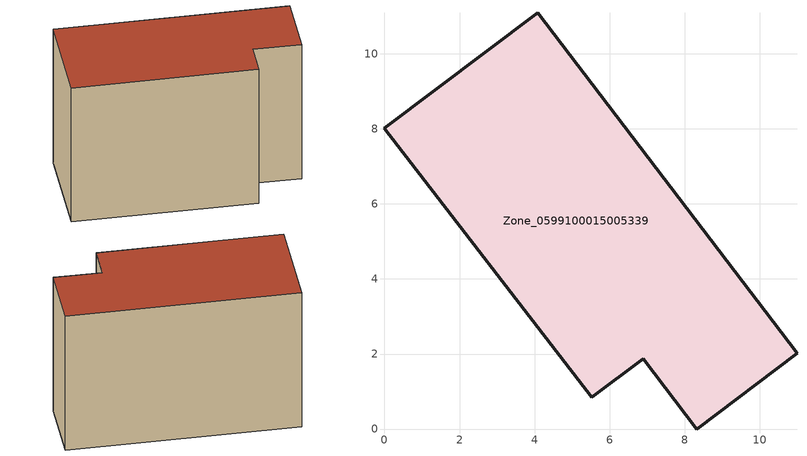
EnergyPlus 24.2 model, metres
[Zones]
Zone_0599100015005339
 floor ground (C_G): 0,8.02 4.09,11.09 10.99,2.02 8.31,0 6.89,1.88 5.52,0.85 z4.12
 wall outside (C_F): 4.09,11.09 0,8.02 5.52,0.85 6.89,1.88 8.31,0 10.99,2.02 4.09,11.09 z4.12:11.78
 roof outside (C_R): 10.99,2.02 4.09,11.09 0,8.02 5.52,0.85 6.89,1.88 8.31,0 z11.78
[BUILDING]
Pand.0599100015005339: North Axis=0; Terrain=City; Loads Convergence Tolerance Value=0.04; Temperature Convergence Tolerance Value=0.4; Solar Distribution=FullExterior; Maximum Number of Warmup Days=25; Minimum Number of Warmup Days=1
[Site:Location]
Rotterdam.The.Hague.AP_ZH_NLD Design_Conditions: Latitude=51.96; Longitude=4.45; Time Zone=1; Elevation=-4.5
[SITE:GROUNDTEMPERATURE:BUILDINGSURFACE]
18, 18, 18, 18, 18, 18, 18, 18, 18, 18, 18, 18
[MATERIAL] Thermal Absorptance=0.9; Solar Absorptance=0.7; Visible Absorptance=0.7
Name | Roughness | Thickness | Conductivity | Density | Specific Heat
G.TI.1975-1991 | MediumSmooth | 0.15 | 0.288461 | 540 | 1210
F.TI.1975-1991 | Rough | 0.3 | 0.230769 | 1920 | 840
R.TI.1975-1991 | MediumRough | 0.2 | 0.153846 | 1500 | 1000
[CONSTRUCTION]
C_G: G.TI.1975-1991
C_F: F.TI.1975-1991
C_R: R.TI.1975-1991
[ZONE]
Zone_0599100015005339: Type=1; Multiplier=1; Ceiling Height=Autocalculate; Volume=Autocalculate; Floor Area=autocalculate; Part of Total Floor Area=Yes
[ZONEINFILTRATION:DESIGNFLOWRATE]
Infil_Zone_0599100015005339: Zone or ZoneList or Space or SpaceList=Zone_0599100015005339; Schedule=AlwaysOn; Design Flow Rate Calculation Method=Flow/Area; Flow Rate per Floor Area=0.003; Constant Term Coefficient=1; Temperature Term Coefficient=0; Velocity Term Coefficient=0; Velocity Squared Term Coefficient=0
[HVACTEMPLATE:ZONE:IDEALLOADSAIRSYSTEM]
Zone_0599100015005339: Maximum Heating Supply Air Temperature=50; Minimum Cooling Supply Air Temperature=13; Maximum Heating Supply Air Humidity Ratio=0.0156; Minimum Cooling Supply Air Humidity Ratio=0.0077; Heating Limit=NoLimit; Cooling Limit=NoLimit; Dehumidification Control Type=ConstantSensibleHeatRatio; Cooling Sensible Heat Ratio=0.7; Dehumidification Setpoint=60; Humidification Control Type=None; Humidification Setpoint=30; Outdoor Air Method=None; Outdoor Air Flow Rate per Person=0.00944; Outdoor Air Flow Rate per Zone Floor Area=0; Outdoor Air Flow Rate per Zone=0; Demand Controlled Ventilation Type=None; Outdoor Air Economizer Type=NoEconomizer; Heat Recovery Type=None; Sensible Heat Recovery Effectiveness=0.7; Latent Heat Recovery Effectiveness=0.65
[ZONECONTROL:THERMOSTAT]
ThermostatControl_Zone_0599100015005339: Zone or ZoneList=Zone_0599100015005339; Control Type Schedule=DualSetpointControlType; Control 1=Thermostat_Zone_0599100015005339; Temperature Difference Between Cutout And Setpoint=0
[THERMOSTATSETPOINT:DUALSETPOINT]
Thermostat_Zone_0599100015005339: Heating Setpoint Temperature Schedule=HeatingSetpoint_Zone_0599100015005339; Cooling Setpoint Temperature Schedule=CoolingSetpoint_Zone_0599100015005339
[SCHEDULE:COMPACT]
HeatingSetpoint_Zone_0599100015005339: Through: 12/31, For: AllDays, Until: 24:00, 21
CoolingSetpoint_Zone_0599100015005339: Through: 12/31, For: AllDays, Until: 24:00, 24
DualSetpointControlType: Through: 12/31, For: AllDays, Until: 24:00, 4
AlwaysOn: Through: 12/31, For: AllDays, Until: 24:00, 1
